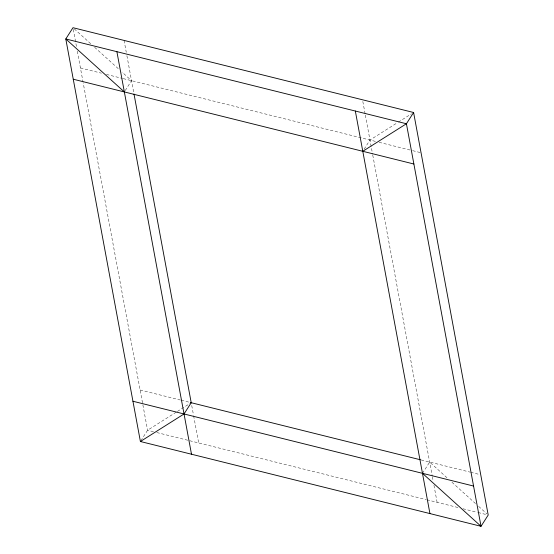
<?xml version="1.0" encoding="UTF-8"?>
<svg xmlns="http://www.w3.org/2000/svg" width="554" height="554" viewBox="0 0 554 554"><rect width="100%" height="100%" fill="white"/><g stroke="black" fill="none" stroke-linecap="round" stroke-linejoin="round"><path stroke-width="0.42" stroke-dasharray="2.77 2.08" d="M125.246 90.524L131.527 80.676L121.984 72.034M140.848 440.797L147.579 430.243L176.671 411.885M364.13 149.178L369.968 140.03L397.599 122.593M422.473 473.324L429.655 462.071L448.11 478.767M398.326 122.136L411.414 113.875M177.398 411.428L190.486 403.167M80.434 67.955L101.41 73.176M106.444 74.43L122.386 78.398M123.223 78.606L375.757 141.471M379.109 142.309L411.83 150.453M412.668 150.66L421.061 152.752M140.12 389.988L180.389 400.016M181.227 400.223L189.62 402.315M421.179 459.959L469.84 472.07M470.678 472.278L479.065 474.369M153.451 431.704L147.579 430.243L83.225 83.017M156.796 432.536L426.123 499.583M426.961 499.798L458.844 507.734M463.04 508.773L477.319 512.332M478.137 512.533L486.53 514.624M74.25 28.85L91.431 44.396M94.616 47.277L118.798 69.16M451.925 482.222L475.477 503.524M478.656 506.404L486.931 513.89M362.822 101.479L365.19 114.249M365.342 115.093L372.6 154.247M372.759 155.092L432.224 475.941M432.383 476.793L433.166 481.045M433.955 485.304L437.113 502.319M124.068 40.421L126.277 52.332M126.908 55.739L133.846 93.183M191.732 405.521L193.471 414.877M193.63 415.729L198.671 442.965M73.287 29.376L76.604 47.277M77.325 51.183L83.065 82.165"/><path stroke-width="0.83" d="M191.213 402.71L184.032 413.97L140.404 441.503L65.794 38.96L72.976 27.7L413.596 112.497L488.206 515.04L481.024 526.3L140.404 441.503M413.596 112.497L406.421 123.757L362.787 151.29M73.253 79.215L413.88 164.012M190.458 402.523L420.417 459.772M132.939 401.248L473.566 486.045M124.345 91.929L65.794 38.96L406.421 123.757L481.024 526.3L422.473 473.324M355.329 111.035L429.932 513.579M134.006 94.035L191.262 402.966M116.887 51.681L191.497 454.225"/></g></svg>
